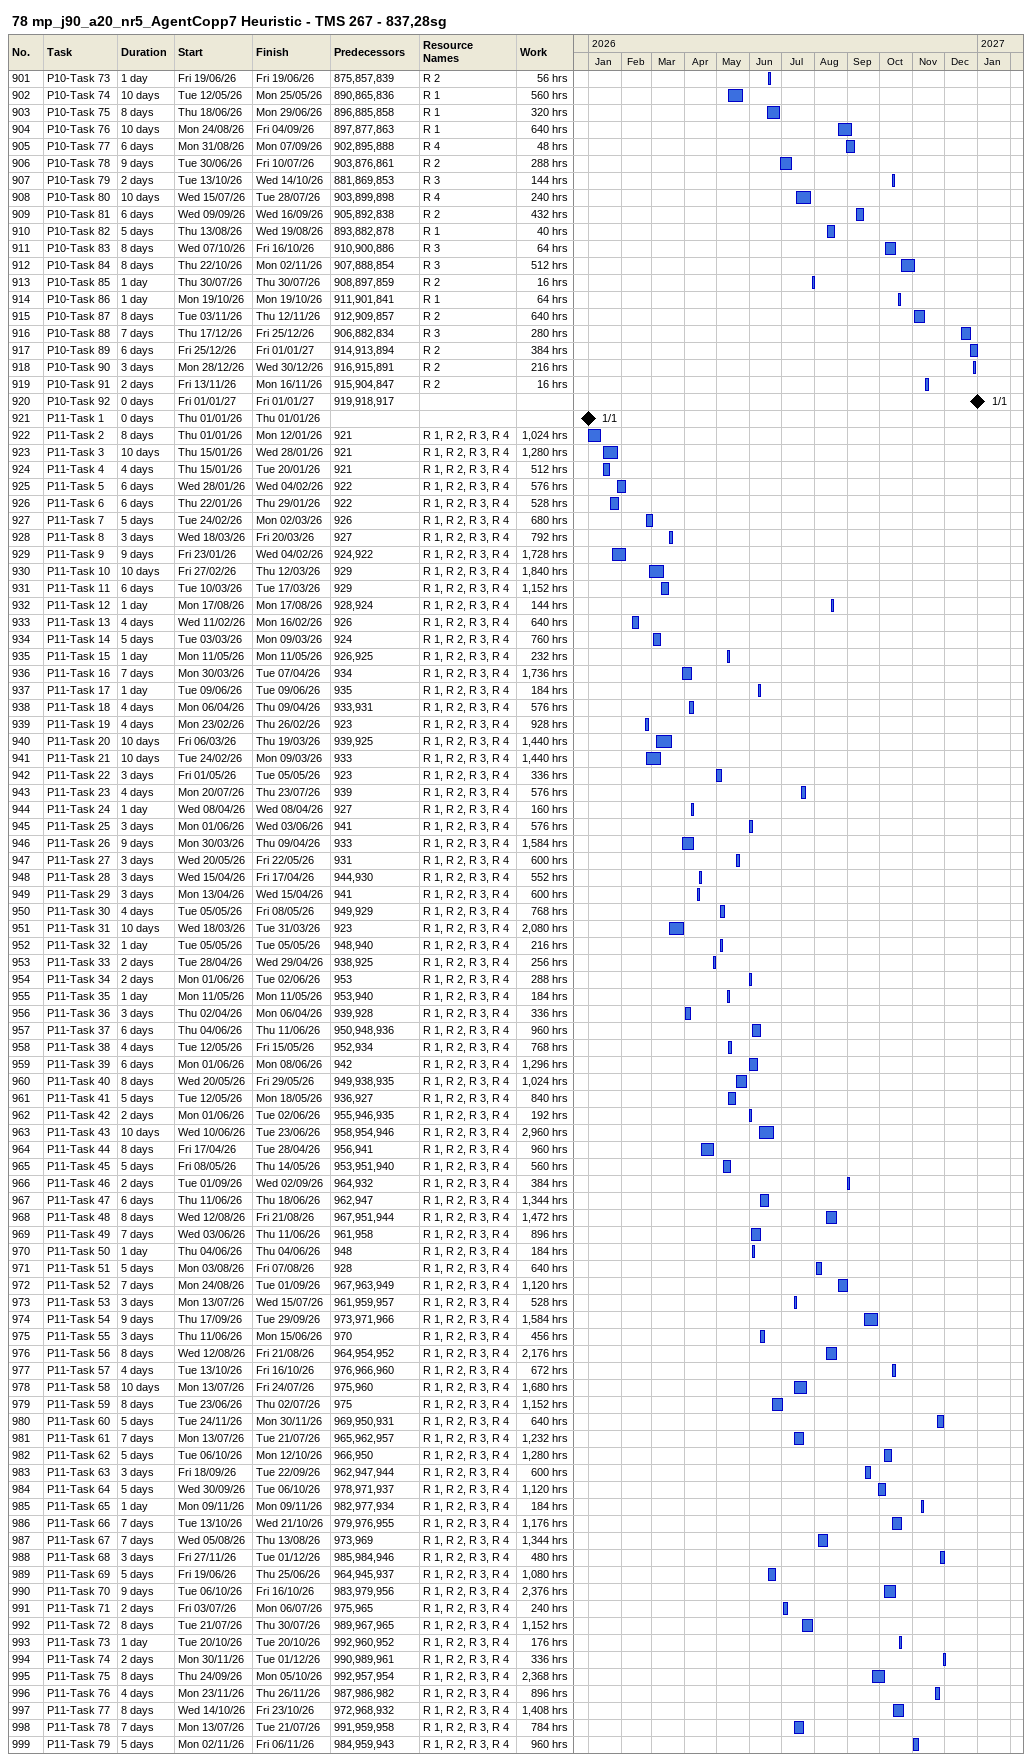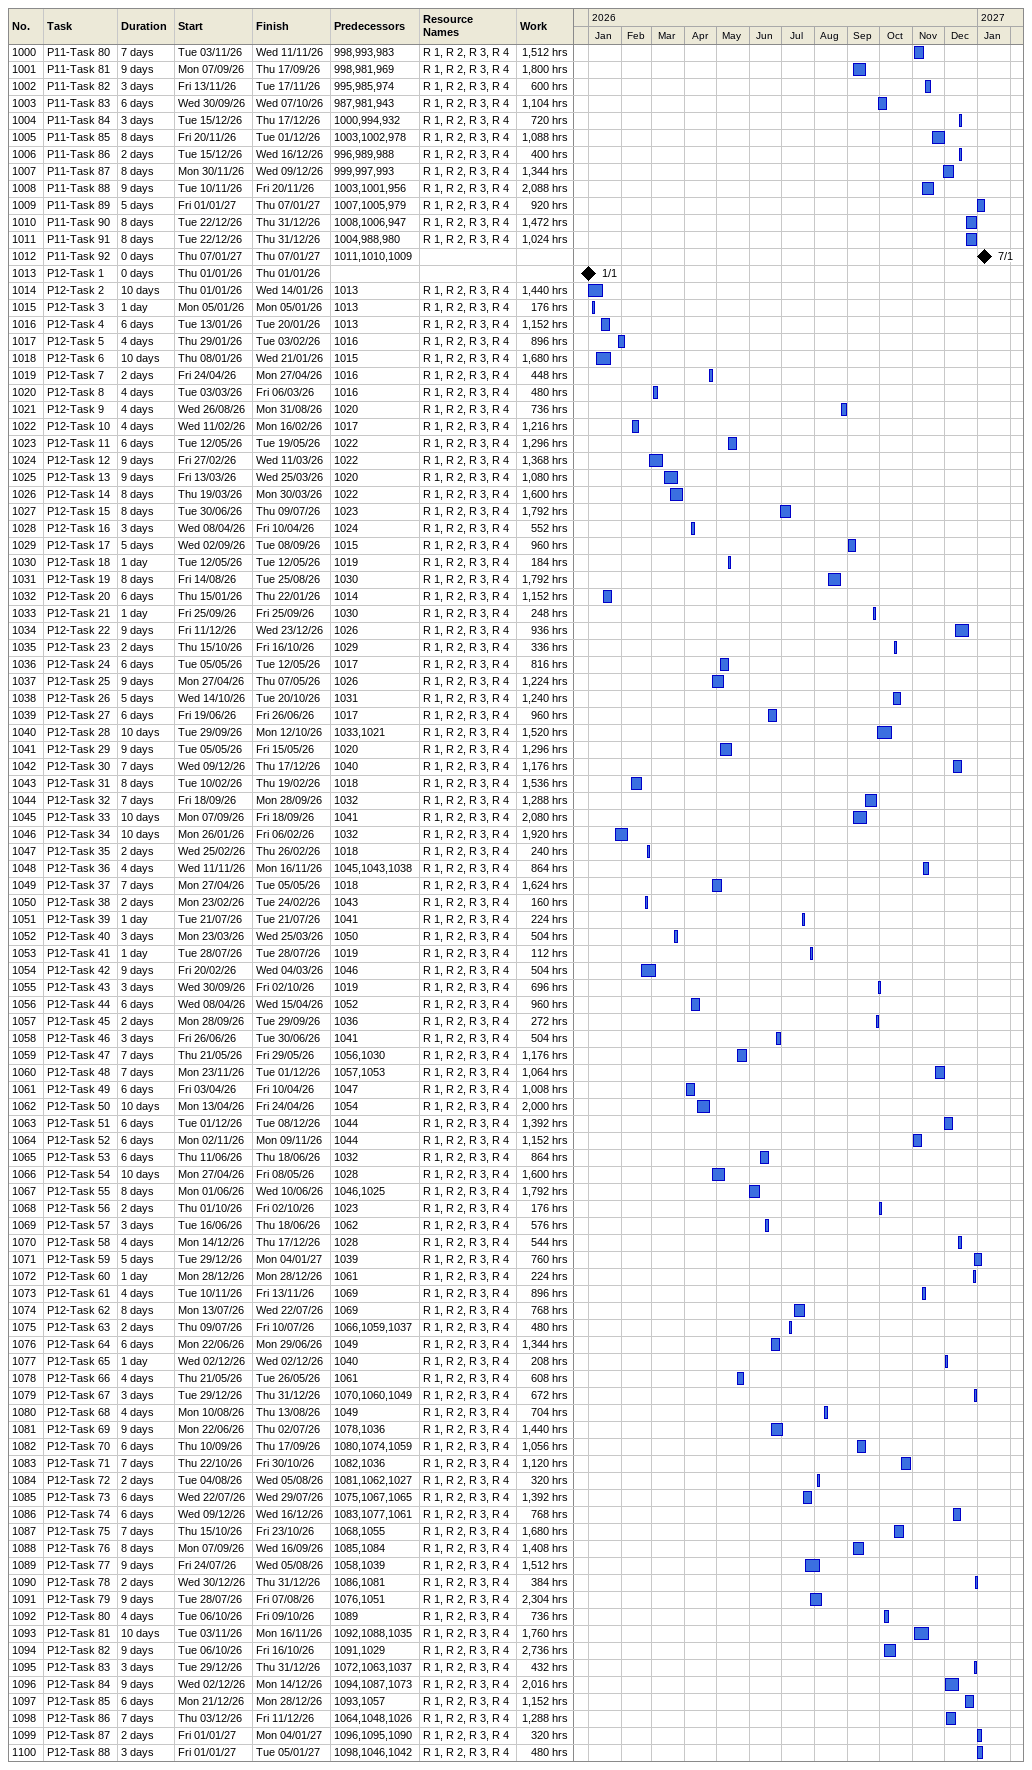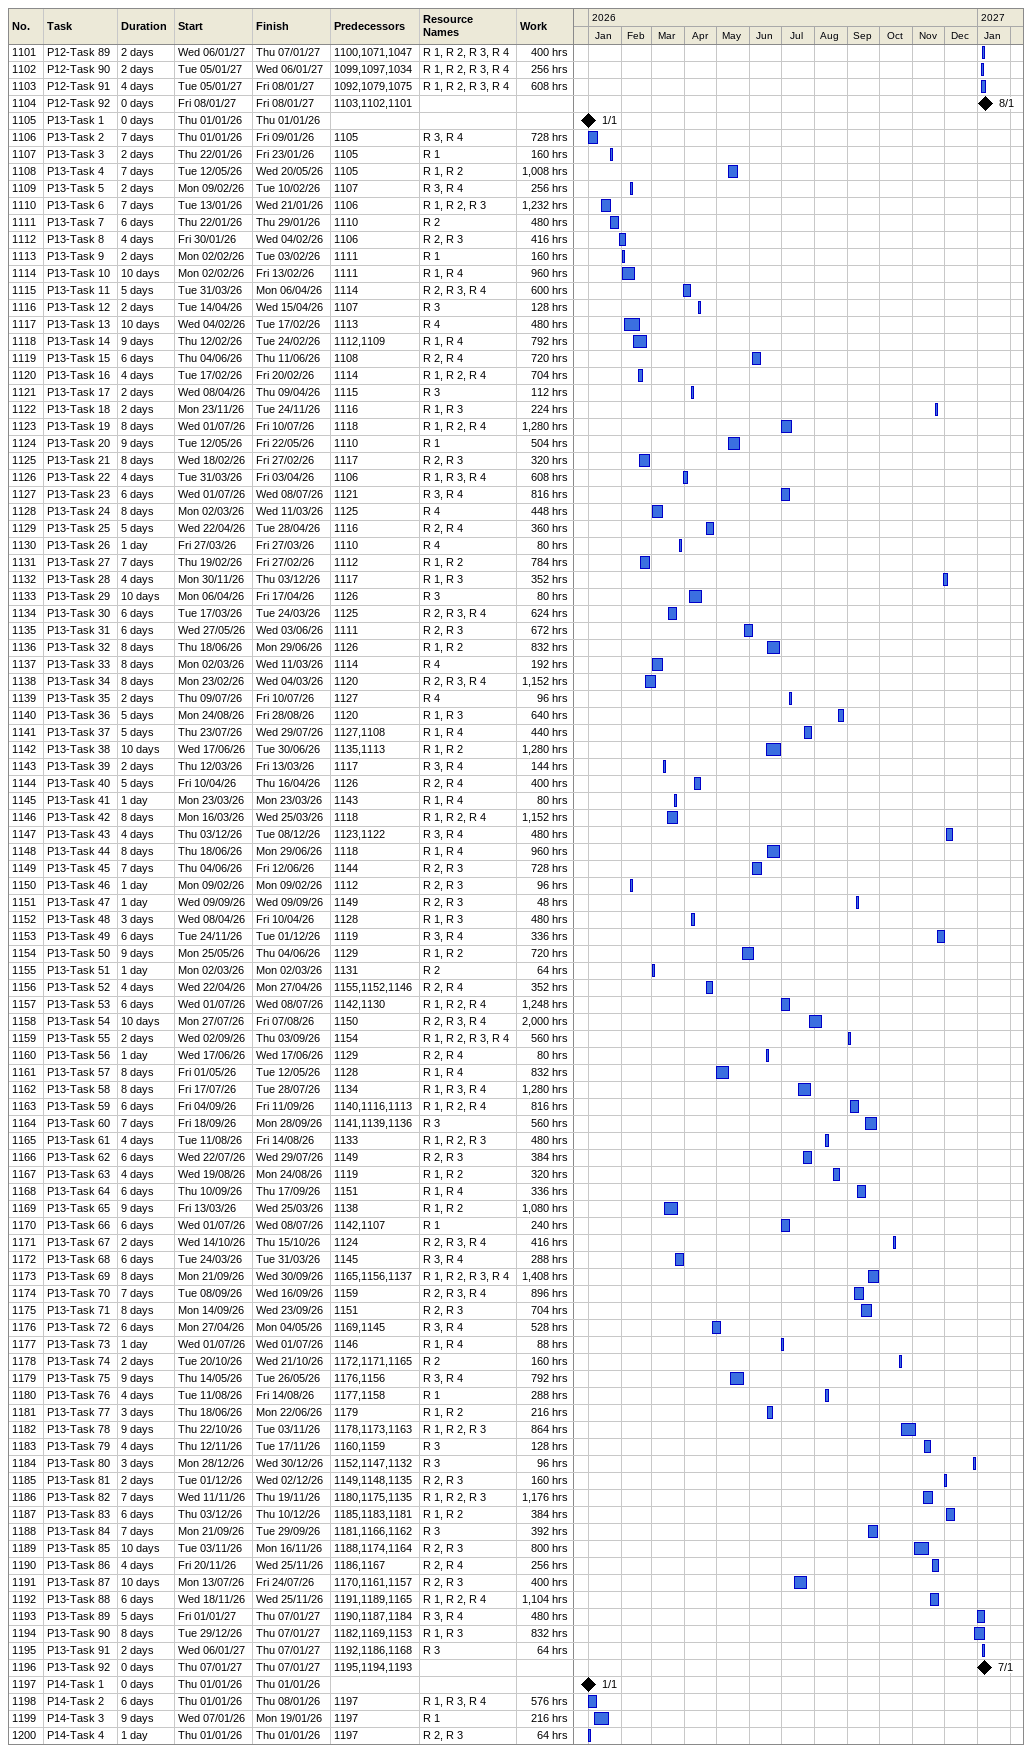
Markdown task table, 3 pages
78 mp_j90_a20_nr5_AgentCopp7 Heuristic - TMS 267 - 837,28sg

| ID | Task | Duration | Start | Finish | Predecessors | Resources | Work (h) |
|---|---|---|---|---|---|---|---|
| 901 | P10-Task 73 | 1d | 2026-06-19 | 2026-06-19 | 875, 857, 839 | R 2 | 56 |
| 902 | P10-Task 74 | 10d | 2026-05-12 | 2026-05-25 | 890, 865, 836 | R 1 | 560 |
| 903 | P10-Task 75 | 8d | 2026-06-18 | 2026-06-29 | 896, 885, 858 | R 1 | 320 |
| 904 | P10-Task 76 | 10d | 2026-08-24 | 2026-09-04 | 897, 877, 863 | R 1 | 640 |
| 905 | P10-Task 77 | 6d | 2026-08-31 | 2026-09-07 | 902, 895, 888 | R 4 | 48 |
| 906 | P10-Task 78 | 9d | 2026-06-30 | 2026-07-10 | 903, 876, 861 | R 2 | 288 |
| 907 | P10-Task 79 | 2d | 2026-10-13 | 2026-10-14 | 881, 869, 853 | R 3 | 144 |
| 908 | P10-Task 80 | 10d | 2026-07-15 | 2026-07-28 | 903, 899, 898 | R 4 | 240 |
| 909 | P10-Task 81 | 6d | 2026-09-09 | 2026-09-16 | 905, 892, 838 | R 2 | 432 |
| 910 | P10-Task 82 | 5d | 2026-08-13 | 2026-08-19 | 893, 882, 878 | R 1 | 40 |
| 911 | P10-Task 83 | 8d | 2026-10-07 | 2026-10-16 | 910, 900, 886 | R 3 | 64 |
| 912 | P10-Task 84 | 8d | 2026-10-22 | 2026-11-02 | 907, 888, 854 | R 3 | 512 |
| 913 | P10-Task 85 | 1d | 2026-07-30 | 2026-07-30 | 908, 897, 859 | R 2 | 16 |
| 914 | P10-Task 86 | 1d | 2026-10-19 | 2026-10-19 | 911, 901, 841 | R 1 | 64 |
| 915 | P10-Task 87 | 8d | 2026-11-03 | 2026-11-12 | 912, 909, 857 | R 2 | 640 |
| 916 | P10-Task 88 | 7d | 2026-12-17 | 2026-12-25 | 906, 882, 834 | R 3 | 280 |
| 917 | P10-Task 89 | 6d | 2026-12-25 | 2027-01-01 | 914, 913, 894 | R 2 | 384 |
| 918 | P10-Task 90 | 3d | 2026-12-28 | 2026-12-30 | 916, 915, 891 | R 2 | 216 |
| 919 | P10-Task 91 | 2d | 2026-11-13 | 2026-11-16 | 915, 904, 847 | R 2 | 16 |
| 920 | P10-Task 92 | 0d | 2027-01-01 | 2027-01-01 | 919, 918, 917 |  |  |
| 921 | P11-Task 1 | 0d | 2026-01-01 | 2026-01-01 |  |  |  |
| 922 | P11-Task 2 | 8d | 2026-01-01 | 2026-01-12 | 921 | R 1, R 2, R 3, R 4 | 1024 |
| 923 | P11-Task 3 | 10d | 2026-01-15 | 2026-01-28 | 921 | R 1, R 2, R 3, R 4 | 1280 |
| 924 | P11-Task 4 | 4d | 2026-01-15 | 2026-01-20 | 921 | R 1, R 2, R 3, R 4 | 512 |
| 925 | P11-Task 5 | 6d | 2026-01-28 | 2026-02-04 | 922 | R 1, R 2, R 3, R 4 | 576 |
| 926 | P11-Task 6 | 6d | 2026-01-22 | 2026-01-29 | 922 | R 1, R 2, R 3, R 4 | 528 |
| 927 | P11-Task 7 | 5d | 2026-02-24 | 2026-03-02 | 926 | R 1, R 2, R 3, R 4 | 680 |
| 928 | P11-Task 8 | 3d | 2026-03-18 | 2026-03-20 | 927 | R 1, R 2, R 3, R 4 | 792 |
| 929 | P11-Task 9 | 9d | 2026-01-23 | 2026-02-04 | 924, 922 | R 1, R 2, R 3, R 4 | 1728 |
| 930 | P11-Task 10 | 10d | 2026-02-27 | 2026-03-12 | 929 | R 1, R 2, R 3, R 4 | 1840 |
| 931 | P11-Task 11 | 6d | 2026-03-10 | 2026-03-17 | 929 | R 1, R 2, R 3, R 4 | 1152 |
| 932 | P11-Task 12 | 1d | 2026-08-17 | 2026-08-17 | 928, 924 | R 1, R 2, R 3, R 4 | 144 |
| 933 | P11-Task 13 | 4d | 2026-02-11 | 2026-02-16 | 926 | R 1, R 2, R 3, R 4 | 640 |
| 934 | P11-Task 14 | 5d | 2026-03-03 | 2026-03-09 | 924 | R 1, R 2, R 3, R 4 | 760 |
| 935 | P11-Task 15 | 1d | 2026-05-11 | 2026-05-11 | 926, 925 | R 1, R 2, R 3, R 4 | 232 |
| 936 | P11-Task 16 | 7d | 2026-03-30 | 2026-04-07 | 934 | R 1, R 2, R 3, R 4 | 1736 |
| 937 | P11-Task 17 | 1d | 2026-06-09 | 2026-06-09 | 935 | R 1, R 2, R 3, R 4 | 184 |
| 938 | P11-Task 18 | 4d | 2026-04-06 | 2026-04-09 | 933, 931 | R 1, R 2, R 3, R 4 | 576 |
| 939 | P11-Task 19 | 4d | 2026-02-23 | 2026-02-26 | 923 | R 1, R 2, R 3, R 4 | 928 |
| 940 | P11-Task 20 | 10d | 2026-03-06 | 2026-03-19 | 939, 925 | R 1, R 2, R 3, R 4 | 1440 |
| 941 | P11-Task 21 | 10d | 2026-02-24 | 2026-03-09 | 933 | R 1, R 2, R 3, R 4 | 1440 |
| 942 | P11-Task 22 | 3d | 2026-05-01 | 2026-05-05 | 923 | R 1, R 2, R 3, R 4 | 336 |
| 943 | P11-Task 23 | 4d | 2026-07-20 | 2026-07-23 | 939 | R 1, R 2, R 3, R 4 | 576 |
| 944 | P11-Task 24 | 1d | 2026-04-08 | 2026-04-08 | 927 | R 1, R 2, R 3, R 4 | 160 |
| 945 | P11-Task 25 | 3d | 2026-06-01 | 2026-06-03 | 941 | R 1, R 2, R 3, R 4 | 576 |
| 946 | P11-Task 26 | 9d | 2026-03-30 | 2026-04-09 | 933 | R 1, R 2, R 3, R 4 | 1584 |
| 947 | P11-Task 27 | 3d | 2026-05-20 | 2026-05-22 | 931 | R 1, R 2, R 3, R 4 | 600 |
| 948 | P11-Task 28 | 3d | 2026-04-15 | 2026-04-17 | 944, 930 | R 1, R 2, R 3, R 4 | 552 |
| 949 | P11-Task 29 | 3d | 2026-04-13 | 2026-04-15 | 941 | R 1, R 2, R 3, R 4 | 600 |
| 950 | P11-Task 30 | 4d | 2026-05-05 | 2026-05-08 | 949, 929 | R 1, R 2, R 3, R 4 | 768 |
| 951 | P11-Task 31 | 10d | 2026-03-18 | 2026-03-31 | 923 | R 1, R 2, R 3, R 4 | 2080 |
| 952 | P11-Task 32 | 1d | 2026-05-05 | 2026-05-05 | 948, 940 | R 1, R 2, R 3, R 4 | 216 |
| 953 | P11-Task 33 | 2d | 2026-04-28 | 2026-04-29 | 938, 925 | R 1, R 2, R 3, R 4 | 256 |
| 954 | P11-Task 34 | 2d | 2026-06-01 | 2026-06-02 | 953 | R 1, R 2, R 3, R 4 | 288 |
| 955 | P11-Task 35 | 1d | 2026-05-11 | 2026-05-11 | 953, 940 | R 1, R 2, R 3, R 4 | 184 |
| 956 | P11-Task 36 | 3d | 2026-04-02 | 2026-04-06 | 939, 928 | R 1, R 2, R 3, R 4 | 336 |
| 957 | P11-Task 37 | 6d | 2026-06-04 | 2026-06-11 | 950, 948, 936 | R 1, R 2, R 3, R 4 | 960 |
| 958 | P11-Task 38 | 4d | 2026-05-12 | 2026-05-15 | 952, 934 | R 1, R 2, R 3, R 4 | 768 |
| 959 | P11-Task 39 | 6d | 2026-06-01 | 2026-06-08 | 942 | R 1, R 2, R 3, R 4 | 1296 |
| 960 | P11-Task 40 | 8d | 2026-05-20 | 2026-05-29 | 949, 938, 935 | R 1, R 2, R 3, R 4 | 1024 |
| 961 | P11-Task 41 | 5d | 2026-05-12 | 2026-05-18 | 936, 927 | R 1, R 2, R 3, R 4 | 840 |
| 962 | P11-Task 42 | 2d | 2026-06-01 | 2026-06-02 | 955, 946, 935 | R 1, R 2, R 3, R 4 | 192 |
| 963 | P11-Task 43 | 10d | 2026-06-10 | 2026-06-23 | 958, 954, 946 | R 1, R 2, R 3, R 4 | 2960 |
| 964 | P11-Task 44 | 8d | 2026-04-17 | 2026-04-28 | 956, 941 | R 1, R 2, R 3, R 4 | 960 |
| 965 | P11-Task 45 | 5d | 2026-05-08 | 2026-05-14 | 953, 951, 940 | R 1, R 2, R 3, R 4 | 560 |
| 966 | P11-Task 46 | 2d | 2026-09-01 | 2026-09-02 | 964, 932 | R 1, R 2, R 3, R 4 | 384 |
| 967 | P11-Task 47 | 6d | 2026-06-11 | 2026-06-18 | 962, 947 | R 1, R 2, R 3, R 4 | 1344 |
| 968 | P11-Task 48 | 8d | 2026-08-12 | 2026-08-21 | 967, 951, 944 | R 1, R 2, R 3, R 4 | 1472 |
| 969 | P11-Task 49 | 7d | 2026-06-03 | 2026-06-11 | 961, 958 | R 1, R 2, R 3, R 4 | 896 |
| 970 | P11-Task 50 | 1d | 2026-06-04 | 2026-06-04 | 948 | R 1, R 2, R 3, R 4 | 184 |
| 971 | P11-Task 51 | 5d | 2026-08-03 | 2026-08-07 | 928 | R 1, R 2, R 3, R 4 | 640 |
| 972 | P11-Task 52 | 7d | 2026-08-24 | 2026-09-01 | 967, 963, 949 | R 1, R 2, R 3, R 4 | 1120 |
| 973 | P11-Task 53 | 3d | 2026-07-13 | 2026-07-15 | 961, 959, 957 | R 1, R 2, R 3, R 4 | 528 |
| 974 | P11-Task 54 | 9d | 2026-09-17 | 2026-09-29 | 973, 971, 966 | R 1, R 2, R 3, R 4 | 1584 |
| 975 | P11-Task 55 | 3d | 2026-06-11 | 2026-06-15 | 970 | R 1, R 2, R 3, R 4 | 456 |
| 976 | P11-Task 56 | 8d | 2026-08-12 | 2026-08-21 | 964, 954, 952 | R 1, R 2, R 3, R 4 | 2176 |
| 977 | P11-Task 57 | 4d | 2026-10-13 | 2026-10-16 | 976, 966, 960 | R 1, R 2, R 3, R 4 | 672 |
| 978 | P11-Task 58 | 10d | 2026-07-13 | 2026-07-24 | 975, 960 | R 1, R 2, R 3, R 4 | 1680 |
| 979 | P11-Task 59 | 8d | 2026-06-23 | 2026-07-02 | 975 | R 1, R 2, R 3, R 4 | 1152 |
| 980 | P11-Task 60 | 5d | 2026-11-24 | 2026-11-30 | 969, 950, 931 | R 1, R 2, R 3, R 4 | 640 |
| 981 | P11-Task 61 | 7d | 2026-07-13 | 2026-07-21 | 965, 962, 957 | R 1, R 2, R 3, R 4 | 1232 |
| 982 | P11-Task 62 | 5d | 2026-10-06 | 2026-10-12 | 966, 950 | R 1, R 2, R 3, R 4 | 1280 |
| 983 | P11-Task 63 | 3d | 2026-09-18 | 2026-09-22 | 962, 947, 944 | R 1, R 2, R 3, R 4 | 600 |
| 984 | P11-Task 64 | 5d | 2026-09-30 | 2026-10-06 | 978, 971, 937 | R 1, R 2, R 3, R 4 | 1120 |
| 985 | P11-Task 65 | 1d | 2026-11-09 | 2026-11-09 | 982, 977, 934 | R 1, R 2, R 3, R 4 | 184 |
| 986 | P11-Task 66 | 7d | 2026-10-13 | 2026-10-21 | 979, 976, 955 | R 1, R 2, R 3, R 4 | 1176 |
| 987 | P11-Task 67 | 7d | 2026-08-05 | 2026-08-13 | 973, 969 | R 1, R 2, R 3, R 4 | 1344 |
| 988 | P11-Task 68 | 3d | 2026-11-27 | 2026-12-01 | 985, 984, 946 | R 1, R 2, R 3, R 4 | 480 |
| 989 | P11-Task 69 | 5d | 2026-06-19 | 2026-06-25 | 964, 945, 937 | R 1, R 2, R 3, R 4 | 1080 |
| 990 | P11-Task 70 | 9d | 2026-10-06 | 2026-10-16 | 983, 979, 956 | R 1, R 2, R 3, R 4 | 2376 |
| 991 | P11-Task 71 | 2d | 2026-07-03 | 2026-07-06 | 975, 965 | R 1, R 2, R 3, R 4 | 240 |
| 992 | P11-Task 72 | 8d | 2026-07-21 | 2026-07-30 | 989, 967, 965 | R 1, R 2, R 3, R 4 | 1152 |
| 993 | P11-Task 73 | 1d | 2026-10-20 | 2026-10-20 | 992, 960, 952 | R 1, R 2, R 3, R 4 | 176 |
| 994 | P11-Task 74 | 2d | 2026-11-30 | 2026-12-01 | 990, 989, 961 | R 1, R 2, R 3, R 4 | 336 |
| 995 | P11-Task 75 | 8d | 2026-09-24 | 2026-10-05 | 992, 957, 954 | R 1, R 2, R 3, R 4 | 2368 |
| 996 | P11-Task 76 | 4d | 2026-11-23 | 2026-11-26 | 987, 986, 982 | R 1, R 2, R 3, R 4 | 896 |
| 997 | P11-Task 77 | 8d | 2026-10-14 | 2026-10-23 | 972, 968, 932 | R 1, R 2, R 3, R 4 | 1408 |
| 998 | P11-Task 78 | 7d | 2026-07-13 | 2026-07-21 | 991, 959, 958 | R 1, R 2, R 3, R 4 | 784 |
| 999 | P11-Task 79 | 5d | 2026-11-02 | 2026-11-06 | 984, 959, 943 | R 1, R 2, R 3, R 4 | 960 |
| 1000 | P11-Task 80 | 7d | 2026-11-03 | 2026-11-11 | 998, 993, 983 | R 1, R 2, R 3, R 4 | 1512 |
| 1001 | P11-Task 81 | 9d | 2026-09-07 | 2026-09-17 | 998, 981, 969 | R 1, R 2, R 3, R 4 | 1800 |
| 1002 | P11-Task 82 | 3d | 2026-11-13 | 2026-11-17 | 995, 985, 974 | R 1, R 2, R 3, R 4 | 600 |
| 1003 | P11-Task 83 | 6d | 2026-09-30 | 2026-10-07 | 987, 981, 943 | R 1, R 2, R 3, R 4 | 1104 |
| 1004 | P11-Task 84 | 3d | 2026-12-15 | 2026-12-17 | 1000, 994, 932 | R 1, R 2, R 3, R 4 | 720 |
| 1005 | P11-Task 85 | 8d | 2026-11-20 | 2026-12-01 | 1003, 1002, 978 | R 1, R 2, R 3, R 4 | 1088 |
| 1006 | P11-Task 86 | 2d | 2026-12-15 | 2026-12-16 | 996, 989, 988 | R 1, R 2, R 3, R 4 | 400 |
| 1007 | P11-Task 87 | 8d | 2026-11-30 | 2026-12-09 | 999, 997, 993 | R 1, R 2, R 3, R 4 | 1344 |
| 1008 | P11-Task 88 | 9d | 2026-11-10 | 2026-11-20 | 1003, 1001, 956 | R 1, R 2, R 3, R 4 | 2088 |
| 1009 | P11-Task 89 | 5d | 2027-01-01 | 2027-01-07 | 1007, 1005, 979 | R 1, R 2, R 3, R 4 | 920 |
| 1010 | P11-Task 90 | 8d | 2026-12-22 | 2026-12-31 | 1008, 1006, 947 | R 1, R 2, R 3, R 4 | 1472 |
| 1011 | P11-Task 91 | 8d | 2026-12-22 | 2026-12-31 | 1004, 988, 980 | R 1, R 2, R 3, R 4 | 1024 |
| 1012 | P11-Task 92 | 0d | 2027-01-07 | 2027-01-07 | 1011, 1010, 1009 |  |  |
| 1013 | P12-Task 1 | 0d | 2026-01-01 | 2026-01-01 |  |  |  |
| 1014 | P12-Task 2 | 10d | 2026-01-01 | 2026-01-14 | 1013 | R 1, R 2, R 3, R 4 | 1440 |
| 1015 | P12-Task 3 | 1d | 2026-01-05 | 2026-01-05 | 1013 | R 1, R 2, R 3, R 4 | 176 |
| 1016 | P12-Task 4 | 6d | 2026-01-13 | 2026-01-20 | 1013 | R 1, R 2, R 3, R 4 | 1152 |
| 1017 | P12-Task 5 | 4d | 2026-01-29 | 2026-02-03 | 1016 | R 1, R 2, R 3, R 4 | 896 |
| 1018 | P12-Task 6 | 10d | 2026-01-08 | 2026-01-21 | 1015 | R 1, R 2, R 3, R 4 | 1680 |
| 1019 | P12-Task 7 | 2d | 2026-04-24 | 2026-04-27 | 1016 | R 1, R 2, R 3, R 4 | 448 |
| 1020 | P12-Task 8 | 4d | 2026-03-03 | 2026-03-06 | 1016 | R 1, R 2, R 3, R 4 | 480 |
| 1021 | P12-Task 9 | 4d | 2026-08-26 | 2026-08-31 | 1020 | R 1, R 2, R 3, R 4 | 736 |
| 1022 | P12-Task 10 | 4d | 2026-02-11 | 2026-02-16 | 1017 | R 1, R 2, R 3, R 4 | 1216 |
| 1023 | P12-Task 11 | 6d | 2026-05-12 | 2026-05-19 | 1022 | R 1, R 2, R 3, R 4 | 1296 |
| 1024 | P12-Task 12 | 9d | 2026-02-27 | 2026-03-11 | 1022 | R 1, R 2, R 3, R 4 | 1368 |
| 1025 | P12-Task 13 | 9d | 2026-03-13 | 2026-03-25 | 1020 | R 1, R 2, R 3, R 4 | 1080 |
| 1026 | P12-Task 14 | 8d | 2026-03-19 | 2026-03-30 | 1022 | R 1, R 2, R 3, R 4 | 1600 |
| 1027 | P12-Task 15 | 8d | 2026-06-30 | 2026-07-09 | 1023 | R 1, R 2, R 3, R 4 | 1792 |
| 1028 | P12-Task 16 | 3d | 2026-04-08 | 2026-04-10 | 1024 | R 1, R 2, R 3, R 4 | 552 |
| 1029 | P12-Task 17 | 5d | 2026-09-02 | 2026-09-08 | 1015 | R 1, R 2, R 3, R 4 | 960 |
| 1030 | P12-Task 18 | 1d | 2026-05-12 | 2026-05-12 | 1019 | R 1, R 2, R 3, R 4 | 184 |
| 1031 | P12-Task 19 | 8d | 2026-08-14 | 2026-08-25 | 1030 | R 1, R 2, R 3, R 4 | 1792 |
| 1032 | P12-Task 20 | 6d | 2026-01-15 | 2026-01-22 | 1014 | R 1, R 2, R 3, R 4 | 1152 |
| 1033 | P12-Task 21 | 1d | 2026-09-25 | 2026-09-25 | 1030 | R 1, R 2, R 3, R 4 | 248 |
| 1034 | P12-Task 22 | 9d | 2026-12-11 | 2026-12-23 | 1026 | R 1, R 2, R 3, R 4 | 936 |
| 1035 | P12-Task 23 | 2d | 2026-10-15 | 2026-10-16 | 1029 | R 1, R 2, R 3, R 4 | 336 |
| 1036 | P12-Task 24 | 6d | 2026-05-05 | 2026-05-12 | 1017 | R 1, R 2, R 3, R 4 | 816 |
| 1037 | P12-Task 25 | 9d | 2026-04-27 | 2026-05-07 | 1026 | R 1, R 2, R 3, R 4 | 1224 |
| 1038 | P12-Task 26 | 5d | 2026-10-14 | 2026-10-20 | 1031 | R 1, R 2, R 3, R 4 | 1240 |
| 1039 | P12-Task 27 | 6d | 2026-06-19 | 2026-06-26 | 1017 | R 1, R 2, R 3, R 4 | 960 |
| 1040 | P12-Task 28 | 10d | 2026-09-29 | 2026-10-12 | 1033, 1021 | R 1, R 2, R 3, R 4 | 1520 |
| 1041 | P12-Task 29 | 9d | 2026-05-05 | 2026-05-15 | 1020 | R 1, R 2, R 3, R 4 | 1296 |
| 1042 | P12-Task 30 | 7d | 2026-12-09 | 2026-12-17 | 1040 | R 1, R 2, R 3, R 4 | 1176 |
| 1043 | P12-Task 31 | 8d | 2026-02-10 | 2026-02-19 | 1018 | R 1, R 2, R 3, R 4 | 1536 |
| 1044 | P12-Task 32 | 7d | 2026-09-18 | 2026-09-28 | 1032 | R 1, R 2, R 3, R 4 | 1288 |
| 1045 | P12-Task 33 | 10d | 2026-09-07 | 2026-09-18 | 1041 | R 1, R 2, R 3, R 4 | 2080 |
| 1046 | P12-Task 34 | 10d | 2026-01-26 | 2026-02-06 | 1032 | R 1, R 2, R 3, R 4 | 1920 |
| 1047 | P12-Task 35 | 2d | 2026-02-25 | 2026-02-26 | 1018 | R 1, R 2, R 3, R 4 | 240 |
| 1048 | P12-Task 36 | 4d | 2026-11-11 | 2026-11-16 | 1045, 1043, 1038 | R 1, R 2, R 3, R 4 | 864 |
| 1049 | P12-Task 37 | 7d | 2026-04-27 | 2026-05-05 | 1018 | R 1, R 2, R 3, R 4 | 1624 |
| 1050 | P12-Task 38 | 2d | 2026-02-23 | 2026-02-24 | 1043 | R 1, R 2, R 3, R 4 | 160 |
| 1051 | P12-Task 39 | 1d | 2026-07-21 | 2026-07-21 | 1041 | R 1, R 2, R 3, R 4 | 224 |
| 1052 | P12-Task 40 | 3d | 2026-03-23 | 2026-03-25 | 1050 | R 1, R 2, R 3, R 4 | 504 |
| 1053 | P12-Task 41 | 1d | 2026-07-28 | 2026-07-28 | 1019 | R 1, R 2, R 3, R 4 | 112 |
| 1054 | P12-Task 42 | 9d | 2026-02-20 | 2026-03-04 | 1046 | R 1, R 2, R 3, R 4 | 504 |
| 1055 | P12-Task 43 | 3d | 2026-09-30 | 2026-10-02 | 1019 | R 1, R 2, R 3, R 4 | 696 |
| 1056 | P12-Task 44 | 6d | 2026-04-08 | 2026-04-15 | 1052 | R 1, R 2, R 3, R 4 | 960 |
| 1057 | P12-Task 45 | 2d | 2026-09-28 | 2026-09-29 | 1036 | R 1, R 2, R 3, R 4 | 272 |
| 1058 | P12-Task 46 | 3d | 2026-06-26 | 2026-06-30 | 1041 | R 1, R 2, R 3, R 4 | 504 |
| 1059 | P12-Task 47 | 7d | 2026-05-21 | 2026-05-29 | 1056, 1030 | R 1, R 2, R 3, R 4 | 1176 |
| 1060 | P12-Task 48 | 7d | 2026-11-23 | 2026-12-01 | 1057, 1053 | R 1, R 2, R 3, R 4 | 1064 |
| 1061 | P12-Task 49 | 6d | 2026-04-03 | 2026-04-10 | 1047 | R 1, R 2, R 3, R 4 | 1008 |
| 1062 | P12-Task 50 | 10d | 2026-04-13 | 2026-04-24 | 1054 | R 1, R 2, R 3, R 4 | 2000 |
| 1063 | P12-Task 51 | 6d | 2026-12-01 | 2026-12-08 | 1044 | R 1, R 2, R 3, R 4 | 1392 |
| 1064 | P12-Task 52 | 6d | 2026-11-02 | 2026-11-09 | 1044 | R 1, R 2, R 3, R 4 | 1152 |
| 1065 | P12-Task 53 | 6d | 2026-06-11 | 2026-06-18 | 1032 | R 1, R 2, R 3, R 4 | 864 |
| 1066 | P12-Task 54 | 10d | 2026-04-27 | 2026-05-08 | 1028 | R 1, R 2, R 3, R 4 | 1600 |
| 1067 | P12-Task 55 | 8d | 2026-06-01 | 2026-06-10 | 1046, 1025 | R 1, R 2, R 3, R 4 | 1792 |
| 1068 | P12-Task 56 | 2d | 2026-10-01 | 2026-10-02 | 1023 | R 1, R 2, R 3, R 4 | 176 |
| 1069 | P12-Task 57 | 3d | 2026-06-16 | 2026-06-18 | 1062 | R 1, R 2, R 3, R 4 | 576 |
| 1070 | P12-Task 58 | 4d | 2026-12-14 | 2026-12-17 | 1028 | R 1, R 2, R 3, R 4 | 544 |
| 1071 | P12-Task 59 | 5d | 2026-12-29 | 2027-01-04 | 1039 | R 1, R 2, R 3, R 4 | 760 |
| 1072 | P12-Task 60 | 1d | 2026-12-28 | 2026-12-28 | 1061 | R 1, R 2, R 3, R 4 | 224 |
| 1073 | P12-Task 61 | 4d | 2026-11-10 | 2026-11-13 | 1069 | R 1, R 2, R 3, R 4 | 896 |
| 1074 | P12-Task 62 | 8d | 2026-07-13 | 2026-07-22 | 1069 | R 1, R 2, R 3, R 4 | 768 |
| 1075 | P12-Task 63 | 2d | 2026-07-09 | 2026-07-10 | 1066, 1059, 1037 | R 1, R 2, R 3, R 4 | 480 |
| 1076 | P12-Task 64 | 6d | 2026-06-22 | 2026-06-29 | 1049 | R 1, R 2, R 3, R 4 | 1344 |
| 1077 | P12-Task 65 | 1d | 2026-12-02 | 2026-12-02 | 1040 | R 1, R 2, R 3, R 4 | 208 |
| 1078 | P12-Task 66 | 4d | 2026-05-21 | 2026-05-26 | 1061 | R 1, R 2, R 3, R 4 | 608 |
| 1079 | P12-Task 67 | 3d | 2026-12-29 | 2026-12-31 | 1070, 1060, 1049 | R 1, R 2, R 3, R 4 | 672 |
| 1080 | P12-Task 68 | 4d | 2026-08-10 | 2026-08-13 | 1049 | R 1, R 2, R 3, R 4 | 704 |
| 1081 | P12-Task 69 | 9d | 2026-06-22 | 2026-07-02 | 1078, 1036 | R 1, R 2, R 3, R 4 | 1440 |
| 1082 | P12-Task 70 | 6d | 2026-09-10 | 2026-09-17 | 1080, 1074, 1059 | R 1, R 2, R 3, R 4 | 1056 |
| 1083 | P12-Task 71 | 7d | 2026-10-22 | 2026-10-30 | 1082, 1036 | R 1, R 2, R 3, R 4 | 1120 |
| 1084 | P12-Task 72 | 2d | 2026-08-04 | 2026-08-05 | 1081, 1062, 1027 | R 1, R 2, R 3, R 4 | 320 |
| 1085 | P12-Task 73 | 6d | 2026-07-22 | 2026-07-29 | 1075, 1067, 1065 | R 1, R 2, R 3, R 4 | 1392 |
| 1086 | P12-Task 74 | 6d | 2026-12-09 | 2026-12-16 | 1083, 1077, 1061 | R 1, R 2, R 3, R 4 | 768 |
| 1087 | P12-Task 75 | 7d | 2026-10-15 | 2026-10-23 | 1068, 1055 | R 1, R 2, R 3, R 4 | 1680 |
| 1088 | P12-Task 76 | 8d | 2026-09-07 | 2026-09-16 | 1085, 1084 | R 1, R 2, R 3, R 4 | 1408 |
| 1089 | P12-Task 77 | 9d | 2026-07-24 | 2026-08-05 | 1058, 1039 | R 1, R 2, R 3, R 4 | 1512 |
| 1090 | P12-Task 78 | 2d | 2026-12-30 | 2026-12-31 | 1086, 1081 | R 1, R 2, R 3, R 4 | 384 |
| 1091 | P12-Task 79 | 9d | 2026-07-28 | 2026-08-07 | 1076, 1051 | R 1, R 2, R 3, R 4 | 2304 |
| 1092 | P12-Task 80 | 4d | 2026-10-06 | 2026-10-09 | 1089 | R 1, R 2, R 3, R 4 | 736 |
| 1093 | P12-Task 81 | 10d | 2026-11-03 | 2026-11-16 | 1092, 1088, 1035 | R 1, R 2, R 3, R 4 | 1760 |
| 1094 | P12-Task 82 | 9d | 2026-10-06 | 2026-10-16 | 1091, 1029 | R 1, R 2, R 3, R 4 | 2736 |
| 1095 | P12-Task 83 | 3d | 2026-12-29 | 2026-12-31 | 1072, 1063, 1037 | R 1, R 2, R 3, R 4 | 432 |
| 1096 | P12-Task 84 | 9d | 2026-12-02 | 2026-12-14 | 1094, 1087, 1073 | R 1, R 2, R 3, R 4 | 2016 |
| 1097 | P12-Task 85 | 6d | 2026-12-21 | 2026-12-28 | 1093, 1057 | R 1, R 2, R 3, R 4 | 1152 |
| 1098 | P12-Task 86 | 7d | 2026-12-03 | 2026-12-11 | 1064, 1048, 1026 | R 1, R 2, R 3, R 4 | 1288 |
| 1099 | P12-Task 87 | 2d | 2027-01-01 | 2027-01-04 | 1096, 1095, 1090 | R 1, R 2, R 3, R 4 | 320 |
| 1100 | P12-Task 88 | 3d | 2027-01-01 | 2027-01-05 | 1098, 1046, 1042 | R 1, R 2, R 3, R 4 | 480 |
| 1101 | P12-Task 89 | 2d | 2027-01-06 | 2027-01-07 | 1100, 1071, 1047 | R 1, R 2, R 3, R 4 | 400 |
| 1102 | P12-Task 90 | 2d | 2027-01-05 | 2027-01-06 | 1099, 1097, 1034 | R 1, R 2, R 3, R 4 | 256 |
| 1103 | P12-Task 91 | 4d | 2027-01-05 | 2027-01-08 | 1092, 1079, 1075 | R 1, R 2, R 3, R 4 | 608 |
| 1104 | P12-Task 92 | 0d | 2027-01-08 | 2027-01-08 | 1103, 1102, 1101 |  |  |
| 1105 | P13-Task 1 | 0d | 2026-01-01 | 2026-01-01 |  |  |  |
| 1106 | P13-Task 2 | 7d | 2026-01-01 | 2026-01-09 | 1105 | R 3, R 4 | 728 |
| 1107 | P13-Task 3 | 2d | 2026-01-22 | 2026-01-23 | 1105 | R 1 | 160 |
| 1108 | P13-Task 4 | 7d | 2026-05-12 | 2026-05-20 | 1105 | R 1, R 2 | 1008 |
| 1109 | P13-Task 5 | 2d | 2026-02-09 | 2026-02-10 | 1107 | R 3, R 4 | 256 |
| 1110 | P13-Task 6 | 7d | 2026-01-13 | 2026-01-21 | 1106 | R 1, R 2, R 3 | 1232 |
| 1111 | P13-Task 7 | 6d | 2026-01-22 | 2026-01-29 | 1110 | R 2 | 480 |
| 1112 | P13-Task 8 | 4d | 2026-01-30 | 2026-02-04 | 1106 | R 2, R 3 | 416 |
| 1113 | P13-Task 9 | 2d | 2026-02-02 | 2026-02-03 | 1111 | R 1 | 160 |
| 1114 | P13-Task 10 | 10d | 2026-02-02 | 2026-02-13 | 1111 | R 1, R 4 | 960 |
| 1115 | P13-Task 11 | 5d | 2026-03-31 | 2026-04-06 | 1114 | R 2, R 3, R 4 | 600 |
| 1116 | P13-Task 12 | 2d | 2026-04-14 | 2026-04-15 | 1107 | R 3 | 128 |
| 1117 | P13-Task 13 | 10d | 2026-02-04 | 2026-02-17 | 1113 | R 4 | 480 |
| 1118 | P13-Task 14 | 9d | 2026-02-12 | 2026-02-24 | 1112, 1109 | R 1, R 4 | 792 |
| 1119 | P13-Task 15 | 6d | 2026-06-04 | 2026-06-11 | 1108 | R 2, R 4 | 720 |
| 1120 | P13-Task 16 | 4d | 2026-02-17 | 2026-02-20 | 1114 | R 1, R 2, R 4 | 704 |
| 1121 | P13-Task 17 | 2d | 2026-04-08 | 2026-04-09 | 1115 | R 3 | 112 |
| 1122 | P13-Task 18 | 2d | 2026-11-23 | 2026-11-24 | 1116 | R 1, R 3 | 224 |
| 1123 | P13-Task 19 | 8d | 2026-07-01 | 2026-07-10 | 1118 | R 1, R 2, R 4 | 1280 |
| 1124 | P13-Task 20 | 9d | 2026-05-12 | 2026-05-22 | 1110 | R 1 | 504 |
| 1125 | P13-Task 21 | 8d | 2026-02-18 | 2026-02-27 | 1117 | R 2, R 3 | 320 |
| 1126 | P13-Task 22 | 4d | 2026-03-31 | 2026-04-03 | 1106 | R 1, R 3, R 4 | 608 |
| 1127 | P13-Task 23 | 6d | 2026-07-01 | 2026-07-08 | 1121 | R 3, R 4 | 816 |
| 1128 | P13-Task 24 | 8d | 2026-03-02 | 2026-03-11 | 1125 | R 4 | 448 |
| 1129 | P13-Task 25 | 5d | 2026-04-22 | 2026-04-28 | 1116 | R 2, R 4 | 360 |
| 1130 | P13-Task 26 | 1d | 2026-03-27 | 2026-03-27 | 1110 | R 4 | 80 |
| 1131 | P13-Task 27 | 7d | 2026-02-19 | 2026-02-27 | 1112 | R 1, R 2 | 784 |
| 1132 | P13-Task 28 | 4d | 2026-11-30 | 2026-12-03 | 1117 | R 1, R 3 | 352 |
| 1133 | P13-Task 29 | 10d | 2026-04-06 | 2026-04-17 | 1126 | R 3 | 80 |
| 1134 | P13-Task 30 | 6d | 2026-03-17 | 2026-03-24 | 1125 | R 2, R 3, R 4 | 624 |
| 1135 | P13-Task 31 | 6d | 2026-05-27 | 2026-06-03 | 1111 | R 2, R 3 | 672 |
| 1136 | P13-Task 32 | 8d | 2026-06-18 | 2026-06-29 | 1126 | R 1, R 2 | 832 |
| 1137 | P13-Task 33 | 8d | 2026-03-02 | 2026-03-11 | 1114 | R 4 | 192 |
| 1138 | P13-Task 34 | 8d | 2026-02-23 | 2026-03-04 | 1120 | R 2, R 3, R 4 | 1152 |
| 1139 | P13-Task 35 | 2d | 2026-07-09 | 2026-07-10 | 1127 | R 4 | 96 |
| 1140 | P13-Task 36 | 5d | 2026-08-24 | 2026-08-28 | 1120 | R 1, R 3 | 640 |
| 1141 | P13-Task 37 | 5d | 2026-07-23 | 2026-07-29 | 1127, 1108 | R 1, R 4 | 440 |
| 1142 | P13-Task 38 | 10d | 2026-06-17 | 2026-06-30 | 1135, 1113 | R 1, R 2 | 1280 |
| 1143 | P13-Task 39 | 2d | 2026-03-12 | 2026-03-13 | 1117 | R 3, R 4 | 144 |
| 1144 | P13-Task 40 | 5d | 2026-04-10 | 2026-04-16 | 1126 | R 2, R 4 | 400 |
| 1145 | P13-Task 41 | 1d | 2026-03-23 | 2026-03-23 | 1143 | R 1, R 4 | 80 |
| 1146 | P13-Task 42 | 8d | 2026-03-16 | 2026-03-25 | 1118 | R 1, R 2, R 4 | 1152 |
| 1147 | P13-Task 43 | 4d | 2026-12-03 | 2026-12-08 | 1123, 1122 | R 3, R 4 | 480 |
| 1148 | P13-Task 44 | 8d | 2026-06-18 | 2026-06-29 | 1118 | R 1, R 4 | 960 |
| 1149 | P13-Task 45 | 7d | 2026-06-04 | 2026-06-12 | 1144 | R 2, R 3 | 728 |
| 1150 | P13-Task 46 | 1d | 2026-02-09 | 2026-02-09 | 1112 | R 2, R 3 | 96 |
| 1151 | P13-Task 47 | 1d | 2026-09-09 | 2026-09-09 | 1149 | R 2, R 3 | 48 |
| 1152 | P13-Task 48 | 3d | 2026-04-08 | 2026-04-10 | 1128 | R 1, R 3 | 480 |
| 1153 | P13-Task 49 | 6d | 2026-11-24 | 2026-12-01 | 1119 | R 3, R 4 | 336 |
| 1154 | P13-Task 50 | 9d | 2026-05-25 | 2026-06-04 | 1129 | R 1, R 2 | 720 |
| 1155 | P13-Task 51 | 1d | 2026-03-02 | 2026-03-02 | 1131 | R 2 | 64 |
| 1156 | P13-Task 52 | 4d | 2026-04-22 | 2026-04-27 | 1155, 1152, 1146 | R 2, R 4 | 352 |
| 1157 | P13-Task 53 | 6d | 2026-07-01 | 2026-07-08 | 1142, 1130 | R 1, R 2, R 4 | 1248 |
| 1158 | P13-Task 54 | 10d | 2026-07-27 | 2026-08-07 | 1150 | R 2, R 3, R 4 | 2000 |
| 1159 | P13-Task 55 | 2d | 2026-09-02 | 2026-09-03 | 1154 | R 1, R 2, R 3, R 4 | 560 |
| 1160 | P13-Task 56 | 1d | 2026-06-17 | 2026-06-17 | 1129 | R 2, R 4 | 80 |
| 1161 | P13-Task 57 | 8d | 2026-05-01 | 2026-05-12 | 1128 | R 1, R 4 | 832 |
| 1162 | P13-Task 58 | 8d | 2026-07-17 | 2026-07-28 | 1134 | R 1, R 3, R 4 | 1280 |
| 1163 | P13-Task 59 | 6d | 2026-09-04 | 2026-09-11 | 1140, 1116, 1113 | R 1, R 2, R 4 | 816 |
| 1164 | P13-Task 60 | 7d | 2026-09-18 | 2026-09-28 | 1141, 1139, 1136 | R 3 | 560 |
| 1165 | P13-Task 61 | 4d | 2026-08-11 | 2026-08-14 | 1133 | R 1, R 2, R 3 | 480 |
| 1166 | P13-Task 62 | 6d | 2026-07-22 | 2026-07-29 | 1149 | R 2, R 3 | 384 |
| 1167 | P13-Task 63 | 4d | 2026-08-19 | 2026-08-24 | 1119 | R 1, R 2 | 320 |
| 1168 | P13-Task 64 | 6d | 2026-09-10 | 2026-09-17 | 1151 | R 1, R 4 | 336 |
| 1169 | P13-Task 65 | 9d | 2026-03-13 | 2026-03-25 | 1138 | R 1, R 2 | 1080 |
| 1170 | P13-Task 66 | 6d | 2026-07-01 | 2026-07-08 | 1142, 1107 | R 1 | 240 |
| 1171 | P13-Task 67 | 2d | 2026-10-14 | 2026-10-15 | 1124 | R 2, R 3, R 4 | 416 |
| 1172 | P13-Task 68 | 6d | 2026-03-24 | 2026-03-31 | 1145 | R 3, R 4 | 288 |
| 1173 | P13-Task 69 | 8d | 2026-09-21 | 2026-09-30 | 1165, 1156, 1137 | R 1, R 2, R 3, R 4 | 1408 |
| 1174 | P13-Task 70 | 7d | 2026-09-08 | 2026-09-16 | 1159 | R 2, R 3, R 4 | 896 |
| 1175 | P13-Task 71 | 8d | 2026-09-14 | 2026-09-23 | 1151 | R 2, R 3 | 704 |
| 1176 | P13-Task 72 | 6d | 2026-04-27 | 2026-05-04 | 1169, 1145 | R 3, R 4 | 528 |
| 1177 | P13-Task 73 | 1d | 2026-07-01 | 2026-07-01 | 1146 | R 1, R 4 | 88 |
| 1178 | P13-Task 74 | 2d | 2026-10-20 | 2026-10-21 | 1172, 1171, 1165 | R 2 | 160 |
| 1179 | P13-Task 75 | 9d | 2026-05-14 | 2026-05-26 | 1176, 1156 | R 3, R 4 | 792 |
| 1180 | P13-Task 76 | 4d | 2026-08-11 | 2026-08-14 | 1177, 1158 | R 1 | 288 |
| 1181 | P13-Task 77 | 3d | 2026-06-18 | 2026-06-22 | 1179 | R 1, R 2 | 216 |
| 1182 | P13-Task 78 | 9d | 2026-10-22 | 2026-11-03 | 1178, 1173, 1163 | R 1, R 2, R 3 | 864 |
| 1183 | P13-Task 79 | 4d | 2026-11-12 | 2026-11-17 | 1160, 1159 | R 3 | 128 |
| 1184 | P13-Task 80 | 3d | 2026-12-28 | 2026-12-30 | 1152, 1147, 1132 | R 3 | 96 |
| 1185 | P13-Task 81 | 2d | 2026-12-01 | 2026-12-02 | 1149, 1148, 1135 | R 2, R 3 | 160 |
| 1186 | P13-Task 82 | 7d | 2026-11-11 | 2026-11-19 | 1180, 1175, 1135 | R 1, R 2, R 3 | 1176 |
| 1187 | P13-Task 83 | 6d | 2026-12-03 | 2026-12-10 | 1185, 1183, 1181 | R 1, R 2 | 384 |
| 1188 | P13-Task 84 | 7d | 2026-09-21 | 2026-09-29 | 1181, 1166, 1162 | R 3 | 392 |
| 1189 | P13-Task 85 | 10d | 2026-11-03 | 2026-11-16 | 1188, 1174, 1164 | R 2, R 3 | 800 |
| 1190 | P13-Task 86 | 4d | 2026-11-20 | 2026-11-25 | 1186, 1167 | R 2, R 4 | 256 |
| 1191 | P13-Task 87 | 10d | 2026-07-13 | 2026-07-24 | 1170, 1161, 1157 | R 2, R 3 | 400 |
| 1192 | P13-Task 88 | 6d | 2026-11-18 | 2026-11-25 | 1191, 1189, 1165 | R 1, R 2, R 4 | 1104 |
| 1193 | P13-Task 89 | 5d | 2027-01-01 | 2027-01-07 | 1190, 1187, 1184 | R 3, R 4 | 480 |
| 1194 | P13-Task 90 | 8d | 2026-12-29 | 2027-01-07 | 1182, 1169, 1153 | R 1, R 3 | 832 |
| 1195 | P13-Task 91 | 2d | 2027-01-06 | 2027-01-07 | 1192, 1186, 1168 | R 3 | 64 |
| 1196 | P13-Task 92 | 0d | 2027-01-07 | 2027-01-07 | 1195, 1194, 1193 |  |  |
| 1197 | P14-Task 1 | 0d | 2026-01-01 | 2026-01-01 |  |  |  |
| 1198 | P14-Task 2 | 6d | 2026-01-01 | 2026-01-08 | 1197 | R 1, R 3, R 4 | 576 |
| 1199 | P14-Task 3 | 9d | 2026-01-07 | 2026-01-19 | 1197 | R 1 | 216 |
| 1200 | P14-Task 4 | 1d | 2026-01-01 | 2026-01-01 | 1197 | R 2, R 3 | 64 |
